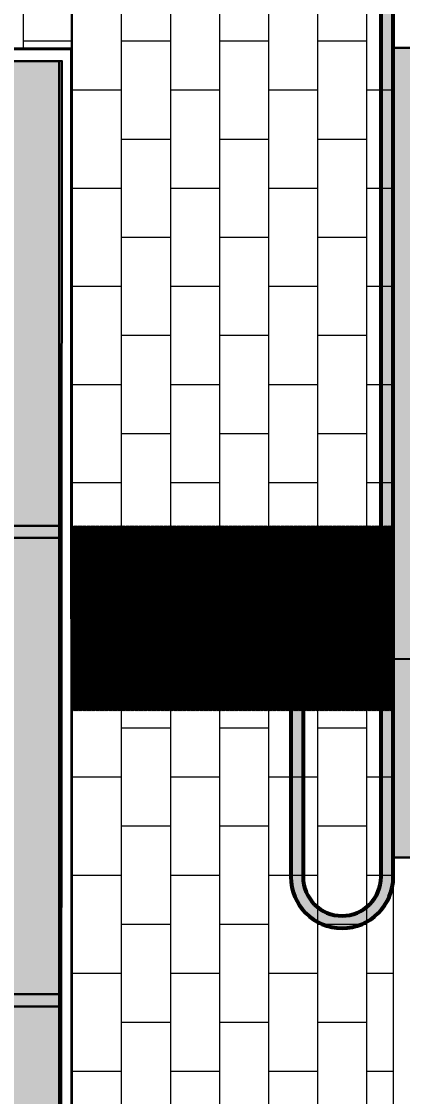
# Model space of a CAD drawing. Header units: millimetres. Extents: x 35877 to 3066687, y -650199 to -40525.
# Drawn here: x 147976.4 to 148007.5, y -179726 to -179638.4 of the extents above; entities that cross this region are included whole.
import ezdxf
from ezdxf import colors
from ezdxf.entities.mleader import LeaderData, LeaderLine
from ezdxf.math import Vec2, Vec3

# ---------------------------------------------------------------- set-up
doc = ezdxf.new("R2010")
doc.units = ezdxf.units.MM
doc.header["$MEASUREMENT"] = 0
doc.linetypes.add('DASHED', pattern=[0.75, 0.5, -0.25])
for name, color, linetype, lineweight in [('A8_FURNITURE', 32, 'Continuous', 30), ('dim05', 1, 'Continuous', 13), ('el', 7, 'Continuous', 20), ('Elevation 4.5', 206, 'Continuous', 5), ('FURNITURE', 32, 'Continuous', 9), ('furniture dimensions', 1, 'DASHED', 0), ('NAME PLATE', 7, 'Continuous', 25), ('wall', 7, 'Continuous', 30)]:
    doc.layers.add(name, color=color, linetype=linetype, lineweight=lineweight)
doc.styles.get("Standard").update_dxf_attribs({"font": 'arial.ttf', "height": 6})
pattern_1 = [(90, (360.5547, 67.9983), (-4, 2e-16), []), (180, (360.5547, 67.9983), (-4, -4), [4, -4])]

msp = doc.modelspace()

# ---------------------------------------------------------------- hatches: boundary and pattern name
at = {"layer": 'dim05', "lineweight": 0, "true_color": 0xa47149, "transparency": 33554630}
h = msp.add_hatch(color=35, dxfattribs=at)
h.dxf.hatch_style = 1
h.paths.add_polyline_path([(147979.45, -179641.633), (147933.458, -179641.633), (147933.465, -179733.592), (147979.457, -179733.592), (147979.456, -179718.694), (147973.457, -179718.694), (147973.457, -179721.592, -0.414214), (147970.457, -179724.592), (147942.46, -179724.592, -0.414214), (147939.46, -179721.592), (147939.46, -179652.598, -0.414214), (147942.46, -179649.598), (147970.457, -179649.598, -0.414214), (147973.457, -179652.598), (147973.457, -179679.494), (147979.453, -179679.494)])
h = msp.add_hatch(color=35, dxfattribs=at)
h.dxf.hatch_style = 1
h.paths.add_polyline_path([(147979.453, -179679.494), (147971.291, -179679.494, 0.414214), (147968.291, -179682.494), (147968.291, -179715.694, 0.414214), (147971.291, -179718.694), (147979.456, -179718.694), (147979.456, -179717.694), (147971.291, -179717.694, -0.414214), (147969.291, -179715.694), (147969.291, -179682.494, -0.414214), (147971.291, -179680.494), (147979.453, -179680.494)])
h = msp.add_hatch(color=35, dxfattribs=at)
h.dxf.hatch_style = 1
h.paths.add_polyline_path([(147979.453, -179680.494), (147971.291, -179680.494, 0.414214), (147969.291, -179682.494), (147969.291, -179715.694, 0.414214), (147971.291, -179717.694), (147979.456, -179717.694)])
at = {"layer": 'Elevation 4.5', "lineweight": 0, "true_color": 0x636466, "transparency": 33554687}
h = msp.add_hatch(color=251, dxfattribs=at)
h.dxf.hatch_style = 1
h.paths.add_polyline_path([(148054.715, -179640.536), (148006.715, -179640.536), (148006.715, -179700.331), (148006.715, -179706.536), (148054.715, -179706.536)])
h.paths.add_polyline_path([(148053.489, -179642.036), (148053.489, -179705.036), (148008.215, -179705.036), (148008.215, -179642.036)], flags=16)
at = {"layer": 'NAME PLATE', "lineweight": 0, "true_color": 0xc08768, "transparency": 33554687}
h = msp.add_hatch(dxfattribs=at)
h.set_pattern_fill('AR-B816', color=23, scale=0.5, angle=90)
h.set_pattern_definition(pattern_1)
h.paths.add_polyline_path([(147980.465, -179609.592), (147923.465, -179609.592), (147923.465, -179679.397), (147932.461, -179679.397), (147932.458, -179640.592), (147980.465, -179640.592)])
h.paths.add_polyline_path([(147932.462, -179694.566), (147923.465, -179694.566), (147923.465, -179733.592), (147932.465, -179733.592)])
h = msp.add_hatch(dxfattribs=at)
h.set_pattern_fill('AR-B816', color=23, scale=0.5, angle=90)
h.set_pattern_definition(pattern_1)
h.paths.add_polyline_path([(148006.715, -179609.592), (147980.465, -179609.592), (147980.465, -179679.494), (148006.715, -179679.494)])
at = {"layer": 'NAME PLATE', "lineweight": 0, "true_color": 0x000000, "transparency": 33554687}
h = msp.add_hatch(color=18, dxfattribs=at)
h.dxf.hatch_style = 1
h.set_gradient(color1=(153, 155, 55), color2=(229, 232, 120), name='INVCYLINDER')
edge = h.paths.add_edge_path()
edge.add_arc((147994.349, -179694.8), 5.022, 355.90198, 450)
edge.add_line((147994.349, -179689.778), (147980.465, -179689.778))
edge.add_line((147980.465, -179689.778), (147980.465, -179690.778))
edge.add_line((147980.465, -179690.778), (147994.349, -179690.778))
edge.add_arc((147994.349, -179694.8), 4.022, -4.57949, 90, ccw=False)
edge.add_line((147998.358, -179695.121), (147998.358, -179708.121))
edge.add_arc((148002.537, -179708.121), 4.178, 180, 360)
edge.add_line((148006.715, -179708.121), (148006.715, -179609.592))
edge.add_line((148006.715, -179609.592), (148005.715, -179609.592))
edge.add_line((148005.715, -179609.592), (148005.715, -179708.121))
edge.add_arc((148002.537, -179708.121), 3.178, -180, 0, ccw=False)
edge.add_line((147999.358, -179708.121), (147999.358, -179695.159))
at = {"layer": 'NAME PLATE', "lineweight": 0, "transparency": 33554687}
h = msp.add_hatch(dxfattribs=at)
h.set_pattern_fill('ANSI31', color=8, scale=0.5, angle=90)
h.set_pattern_definition([(135, (360.5547, 67.99828), (-0.044194173824, -0.044194173824), [])])
h.paths.add_polyline_path([(148006.715, -179679.494), (147980.465, -179679.494), (147980.465, -179694.598), (148006.715, -179694.598)])
at = {"layer": 'NAME PLATE', "lineweight": 0, "true_color": 0xc08768, "transparency": 33554687}
h = msp.add_hatch(dxfattribs=at)
h.set_pattern_fill('AR-B816', color=23, scale=0.5, angle=90)
h.set_pattern_definition(pattern_1)
h.paths.add_polyline_path([(148006.715, -179694.598), (147980.465, -179694.598), (147980.465, -179733.592), (148006.715, -179733.592)])

# ---------------------------------------------------------------- linework, layer by layer
at = {"lineweight": 30, "transparency": 33554687}
for p, q in [((148001.296, -179684.223), (148001.42, -179684.235)), ((148001.42, -179684.235), (148001.42, -179684.109)), ((147992.759, -179685.908), (147992.872, -179685.354)), ((147994.099, -179685.107), (147992.773, -179685.118)), ((147992.872, -179685.354), (147993.478, -179685.354)), ((147993.478, -179685.354), (147994.084, -179685.354)), ((147994.084, -179685.354), (147994.066, -179685.435)), ((147994.137, -179684.989), (147994.099, -179685.107)), ((147994.854, -179685.417), (147994.909, -179685.365)), ((147994.909, -179685.365), (147996.477, -179685.358)), ((147999.874, -179685.118), (147997.416, -179685.118)), ((147998.819, -179685.407), (147998.839, -179685.354)), ((147998.839, -179685.354), (147999.432, -179685.354)), ((147999.815, -179685.018), (147999.874, -179685.118)), ((148004.279, -179685.446), (148004.302, -179685.355)), ((148004.302, -179685.355), (148004.745, -179685.349)), ((148004.745, -179685.349), (148005.189, -179685.343)), ((148005.189, -179685.343), (148005.216, -179685.264)), ((147992.379, -179688.289), (147992.382, -179688.063)), ((147992.472, -179688.295), (147992.379, -179688.289)), ((147994.282, -179688.327), (147994.282, -179688.2)), ((147994.378, -179688.316), (147994.282, -179688.327)), ((148001.955, -179688.283), (148002.161, -179688.353)), ((148003.123, -179688.026), (148002.896, -179688.015)), ((148003.105, -179687.803), (148003.123, -179688.026)), ((148002.161, -179688.353), (148002.677, -179688.355))]:
    msp.add_line(p, q, dxfattribs=at)
at = {"linetype": 'Continuous', "lineweight": 30, "transparency": 33554687}
msp.add_line((147997.81, -179688.859), (147997.421, -179688.57), dxfattribs=at)
at = {"lineweight": 30, "transparency": 33554687}
for points in [[(147982.502, -179684.753, 0.043859), (147982.194, -179684.846, 0.051703), (147981.924, -179684.989, 0.058426), (147981.72, -179685.162, 0.108122), (147981.611, -179685.348, 0.061138), (147981.565, -179685.58, 0.087182), (147981.586, -179685.787, 0.097584), (147981.673, -179685.958, 0.097339), (147981.818, -179686.084, 0.067265), (147981.979, -179686.149, 0.079761), (147982.143, -179686.164, 0.085565), (147982.294, -179686.128, 0.093625), (147982.418, -179686.043, 0.09954), (147982.493, -179685.931, 0.090008), (147982.522, -179685.795, 0.093227), (147982.501, -179685.661, 0.117473), (147982.434, -179685.556, 0.033862), (147982.392, -179685.522, 0.084561), (147982.357, -179685.505, 0.064706), (147982.313, -179685.497, 0.013953), (147982.236, -179685.497, 0.025158), (147982.176, -179685.501, 0.014872), (147982.104, -179685.513, 0.01486), (147982.034, -179685.528, 0.0246), (147981.976, -179685.545, -0.003451), (147981.926, -179685.563, -0.004949), (147981.882, -179685.577, -0.00275), (147981.844, -179685.589, -0.074457), (147981.834, -179685.591, -0.459081), (147981.82, -179685.575, -0.012844), (147981.838, -179685.474, -0.021077), (147981.863, -179685.373, -0.060928), (147981.892, -179685.306, -0.054786), (147981.94, -179685.242, -0.061963), (147981.998, -179685.193, -0.054751), (147982.073, -179685.156, -0.03118), (147982.17, -179685.126, -0.056056), (147982.438, -179685.094, -0.070213), (147982.685, -179685.128, -0.077708), (147982.894, -179685.223, -0.093936), (147983.048, -179685.373, -0.02658), (147983.084, -179685.43, -0.064741), (147983.103, -179685.477, -0.050576), (147983.111, -179685.533, -0.011398), (147983.113, -179685.63, -0.046606), (147983.099, -179685.777, -0.060288), (147983.059, -179685.906, -0.052632), (147982.983, -179686.034, -0.026075), (147982.863, -179686.18, -0.027437), (147982.759, -179686.282, -0.042828), (147982.658, -179686.356, -0.042386), (147982.545, -179686.413, -0.026197), (147982.404, -179686.46, 0.014133), (147982.318, -179686.487, 0.044136), (147982.262, -179686.512, 0.058237), (147982.221, -179686.542, 0.041864), (147982.182, -179686.583, 0.30681), (147982.18, -179686.619, 0.176401), (147982.214, -179686.648, 0.048098), (147982.31, -179686.673, 0.00717), (147982.506, -179686.7, -0.018926), (147982.721, -179686.735, -0.050436), (147982.87, -179686.781, -0.069076), (147982.977, -179686.846, -0.07274), (147983.06, -179686.936, -0.033129), (147983.124, -179687.042, -0.048378), (147983.164, -179687.144, -0.045211), (147983.185, -179687.256, -0.024673), (147983.191, -179687.397, -0.037807), (147983.176, -179687.587, -0.04546), (147983.133, -179687.762, -0.0426), (147983.056, -179687.934, -0.027569), (147982.939, -179688.12, -0.042948), (147982.846, -179688.23, -0.044307), (147982.735, -179688.322, -0.041243), (147982.604, -179688.398, -0.029322), (147982.445, -179688.462, -0.015626), (147982.341, -179688.493, -0.036943), (147982.262, -179688.508, -0.029232), (147982.171, -179688.513, -0.006805), (147982.018, -179688.511, -0.006686), (147981.871, -179688.504, -0.02776), (147981.783, -179688.494, -0.039999), (147981.713, -179688.477, -0.026859), (147981.637, -179688.446, -0.040269), (147981.52, -179688.38, -0.040465), (147981.416, -179688.296, -0.043055), (147981.333, -179688.203, -0.068172), (147981.282, -179688.11, -0.054768), (147981.257, -179688.018, -0.024569), (147981.245, -179687.893, -0.02458), (147981.244, -179687.768, -0.054016), (147981.259, -179687.673), (147981.274, -179687.617), (147981.377, -179687.72, 0.068653), (147981.491, -179687.806, 0.106359), (147981.607, -179687.842, 0.101607), (147981.733, -179687.827, 0.058442), (147981.871, -179687.763, 0.170597), (147981.995, -179687.61, 0.108981), (147982.024, -179687.38, 0.103306), (147981.954, -179687.149, 0.139196), (147981.801, -179686.994, 0.147793), (147981.608, -179686.951, 0.106555), (147981.396, -179687.013, 0.088008), (147981.194, -179687.173, 0.066598), (147981.037, -179687.408, 0.124081), (147980.954, -179687.794, 0.105755), (147981.056, -179688.198, 0.09794), (147981.325, -179688.549, 0.090873), (147981.714, -179688.784, 0.032504), (147981.861, -179688.828, 0.01622), (147982.052, -179688.866, 0.016134), (147982.25, -179688.893, 0.025161), (147982.422, -179688.901, 0.071796), (147982.984, -179688.82, 0.073599), (147983.495, -179688.584, 0.078778), (147983.887, -179688.227, 0.104266), (147984.104, -179687.798, 0.055236), (147984.135, -179687.595, 0.046685), (147984.123, -179687.378, 0.047071), (147984.072, -179687.168, 0.058882), (147983.984, -179686.989, 0.036352), (147983.907, -179686.885, 0.047393), (147983.821, -179686.803, 0.037017), (147983.705, -179686.726, 0.013161), (147983.53, -179686.632), (147983.294, -179686.514), (147983.397, -179686.432, 0.028344), (147983.576, -179686.273, 0.032402), (147983.728, -179686.101, 0.035321), (147983.843, -179685.929, 0.058735), (147983.911, -179685.768, 0.047802), (147983.935, -179685.642, 0.039089), (147983.937, -179685.505, 0.039841), (147983.918, -179685.373, 0.057335), (147983.878, -179685.261, 0.067542), (147983.781, -179685.114, 0.047975), (147983.636, -179684.979, 0.044742), (147983.457, -179684.865, 0.041075), (147983.255, -179684.78, 0.058829), (147983.128, -179684.755, 0.010363), (147982.886, -179684.741, 0.010873), (147982.642, -179684.738, 0.050188)], [(147989.76, -179684.784, 0.042066), (147989.601, -179684.833, 0.028451), (147989.429, -179684.914, 0.028592), (147989.269, -179685.013, 0.04545), (147989.146, -179685.117, 0.085958), (147988.914, -179685.452, 0.088204), (147988.811, -179685.841, 0.095794), (147988.852, -179686.216, 0.125753), (147989.03, -179686.508, 0.051514), (147989.137, -179686.592, 0.057982), (147989.254, -179686.648, 0.055896), (147989.384, -179686.678, 0.042862), (147989.531, -179686.681, 0.03307), (147989.674, -179686.663, 0.052013), (147989.793, -179686.627, 0.044678), (147989.913, -179686.562, 0.017998), (147990.066, -179686.455, -0.002538), (147990.181, -179686.367, -0.052935), (147990.218, -179686.345, -0.466483), (147990.231, -179686.351, -0.121616), (147990.232, -179686.378, -0.049567), (147990.195, -179686.485, -0.020004), (147990.126, -179686.624, -0.020088), (147990.044, -179686.757, -0.045924), (147989.971, -179686.848, -0.042921), (147989.882, -179686.925, -0.037321), (147989.777, -179686.99, -0.035825), (147989.659, -179687.041, -0.032691), (147989.531, -179687.076, -0.048217), (147989.408, -179687.09, -0.007772), (147989.166, -179687.089, -0.008946), (147988.92, -179687.08, -0.027736), (147988.755, -179687.062, 0.027884), (147988.706, -179687.056, 0.167718), (147988.682, -179687.063, 0.130946), (147988.665, -179687.084, 0.014573), (147988.64, -179687.142, 0.029836), (147988.542, -179687.434, 0.032323), (147988.484, -179687.728, 0.035019), (147988.467, -179687.996, 0.066313), (147988.497, -179688.211, 0.063528), (147988.602, -179688.46, 0.07021), (147988.764, -179688.666, 0.066937), (147988.983, -179688.826, 0.05063), (147989.259, -179688.941, 0.018005), (147989.366, -179688.969, 0.028162), (147989.46, -179688.985, 0.02068), (147989.574, -179688.993, 0.005467), (147989.756, -179688.996, 0.00951), (147989.973, -179688.993, 0.026936), (147990.124, -179688.98, 0.028787), (147990.267, -179688.951, 0.012202), (147990.455, -179688.897, 0.03773), (147990.686, -179688.805, 0.041356), (147990.893, -179688.681, 0.04468), (147991.061, -179688.537, 0.068282), (147991.175, -179688.383, 0.08771), (147991.234, -179688.208, 0.083041), (147991.231, -179688.019, 0.084457), (147991.167, -179687.845, 0.095422), (147991.051, -179687.71, 0.087392), (147990.959, -179687.661, 0.055512), (147990.84, -179687.635, 0.0534), (147990.712, -179687.636, 0.063038), (147990.594, -179687.664, 0.071252), (147990.508, -179687.712, 0.043546), (147990.422, -179687.791, 0.043523), (147990.35, -179687.883, 0.070694), (147990.308, -179687.973, 0.047434), (147990.292, -179688.057, 0.019265), (147990.284, -179688.174, 0.014748), (147990.285, -179688.288, 0.139442), (147990.3, -179688.334, 0.11772), (147990.338, -179688.369, 0.054047), (147990.401, -179688.396, 0.039981), (147990.489, -179688.416, 0.018433), (147990.605, -179688.428), (147990.788, -179688.439), (147990.674, -179688.522, -0.026206), (147990.62, -179688.558, -0.013846), (147990.549, -179688.597, -0.013741), (147990.474, -179688.632, -0.020624), (147990.406, -179688.659, -0.015797), (147990.318, -179688.687, -0.034263), (147990.248, -179688.701, -0.033035), (147990.176, -179688.706, -0.013713), (147990.077, -179688.704, -0.038548), (147989.927, -179688.684, -0.052772), (147989.797, -179688.642, -0.051707), (147989.676, -179688.573, -0.035081), (147989.555, -179688.472, -0.039579), (147989.451, -179688.355, -0.06474), (147989.385, -179688.239, -0.063026), (147989.349, -179688.109, -0.035471), (147989.338, -179687.945, -0.015147), (147989.341, -179687.857, -0.009201), (147989.35, -179687.754, -0.009216), (147989.362, -179687.652, -0.016041), (147989.377, -179687.569), (147989.414, -179687.386), (147989.79, -179687.373, 0.018476), (147990.137, -179687.348, 0.043763), (147990.391, -179687.297, 0.055696), (147990.592, -179687.213, 0.053906), (147990.773, -179687.086, 0.076309), (147990.954, -179686.869, 0.046136), (147991.1, -179686.568, 0.043693), (147991.197, -179686.223, 0.046662), (147991.229, -179685.874, 0.035961), (147991.211, -179685.633, 0.053102), (147991.159, -179685.427, 0.056896), (147991.067, -179685.248, 0.050254), (147990.935, -179685.086, 0.045503), (147990.813, -179684.984, 0.030799), (147990.658, -179684.891, 0.030764), (147990.492, -179684.817, 0.044809), (147990.338, -179684.775, 0.029376), (147990.204, -179684.759, 0.01901), (147990.047, -179684.755, 0.019059), (147989.891, -179684.764, 0.030935)], [(147984.575, -179685.141, 0.005281), (147984.423, -179685.159, 0.039592), (147984.352, -179685.173, 0.115186), (147984.319, -179685.192, 0.261565), (147984.31, -179685.218, 0.096887), (147984.317, -179685.235, 0.030148), (147984.333, -179685.256, 0.028873), (147984.354, -179685.278, 0.028165), (147984.378, -179685.298, 0.076557), (147984.425, -179685.323, 0.051871), (147984.484, -179685.337, 0.023906), (147984.58, -179685.345, 0.003249), (147984.781, -179685.35, -0.003958), (147984.943, -179685.355, -0.01462), (147985.045, -179685.361, -0.014108), (147985.112, -179685.37, -0.370719), (147985.123, -179685.383, -0.04678), (147985.122, -179685.402, -0.000212), (147985.082, -179685.609, -0.001011), (147985.037, -179685.844, -0.000638), (147984.984, -179686.117, 0.000126), (147984.93, -179686.39, 0.000208), (147984.885, -179686.62, 0.00001), (147984.844, -179686.828, 0.045256), (147984.844, -179686.832, -0.394034), (147984.842, -179686.834, -0.002203), (147984.811, -179686.836, -0.007425), (147984.774, -179686.837, -0.004463), (147984.731, -179686.838, 0.007501), (147984.672, -179686.839, 0.002168), (147984.58, -179686.842, 0.00218), (147984.477, -179686.846, 0.002324), (147984.376, -179686.852), (147984.134, -179686.866), (147984.134, -179686.927, 0.061305), (147984.138, -179686.954, 0.039097), (147984.148, -179686.983, 0.038892), (147984.162, -179687.011, 0.057234), (147984.18, -179687.033, 0.089896), (147984.215, -179687.058, 0.077817), (147984.26, -179687.07, 0.032246), (147984.333, -179687.074, 0.003539), (147984.502, -179687.071), (147984.779, -179687.063), (147984.779, -179687.12, -0.045516), (147984.773, -179687.191, -0.004715), (147984.741, -179687.355, -0.005331), (147984.696, -179687.563, -0.002996), (147984.638, -179687.816, 0.022364), (147984.597, -179688.03, 0.018953), (147984.572, -179688.26, 0.01804), (147984.565, -179688.466, 0.079074), (147984.584, -179688.585, 0.145773), (147984.696, -179688.746, 0.110426), (147984.891, -179688.841, 0.093412), (147985.136, -179688.852, 0.074691), (147985.39, -179688.777, 0.04479), (147985.52, -179688.701, 0.031285), (147985.653, -179688.594, 0.031776), (147985.766, -179688.476, 0.06285), (147985.836, -179688.368, 0.035435), (147985.868, -179688.288, 0.021298), (147985.895, -179688.191, 0.012776), (147985.913, -179688.099, 0.465805), (147985.901, -179688.084, 0.141402), (147985.893, -179688.087, 0.001732), (147985.848, -179688.115, 0.004982), (147985.797, -179688.149, 0.003219), (147985.738, -179688.189, -0.017726), (147985.59, -179688.283, -0.106728), (147985.504, -179688.311, -0.223383), (147985.447, -179688.291, -0.108876), (147985.403, -179688.224, -0.085126), (147985.389, -179688.155, -0.034252), (147985.394, -179688.058, -0.019226), (147985.416, -179687.911, -0.00397), (147985.468, -179687.655, 0.001623), (147985.519, -179687.405, 0.001352), (147985.572, -179687.14, 0.000894), (147985.64, -179686.789, 0.000245), (147985.747, -179686.236, -0.001007), (147985.867, -179685.615, -0.031189), (147985.907, -179685.464, -0.143303), (147985.955, -179685.394, -0.112977), (147986.038, -179685.353, -0.060171), (147986.137, -179685.342, -0.001347), (147986.619, -179685.346, -0.000346), (147987.131, -179685.353, -0.410096), (147987.144, -179685.367, -0.051959), (147987.139, -179685.415, -0.000158), (147987.011, -179686.023, -0.001051), (147986.882, -179686.628, -0.001364), (147986.761, -179687.182, 0.001092), (147986.642, -179687.724, 0.012132), (147986.6, -179687.942, 0.025994), (147986.582, -179688.099, 0.015081), (147986.576, -179688.289, 0.005931), (147986.578, -179688.437, 0.028653), (147986.585, -179688.52, 0.045409), (147986.599, -179688.583, 0.033929), (147986.626, -179688.649, 0.074629), (147986.705, -179688.763, 0.099794), (147986.806, -179688.835, 0.092337), (147986.934, -179688.866, 0.055712), (147987.091, -179688.857, 0.048625), (147987.222, -179688.82, 0.017793), (147987.401, -179688.745, 0.017838), (147987.574, -179688.657, 0.047329), (147987.688, -179688.578, 0.06723), (147987.779, -179688.478, 0.073472), (147987.837, -179688.361, 0.08506), (147987.854, -179688.247, 0.152206), (147987.823, -179688.159, 0.022157), (147987.811, -179688.143, 0.040498), (147987.8, -179688.132, 0.05623), (147987.79, -179688.126, 0.378615), (147987.786, -179688.128, 0.014279), (147987.782, -179688.134, 0.002026), (147987.774, -179688.148, 0.002306), (147987.764, -179688.164, 0.001963), (147987.755, -179688.181, -0.096243), (147987.717, -179688.227, -0.059446), (147987.658, -179688.264, -0.052443), (147987.583, -179688.29, -0.042063), (147987.499, -179688.303), (147987.392, -179688.31), (147987.385, -179688.216, -0.045878), (147987.387, -179688.11, -0.004555), (147987.418, -179687.855, -0.006228), (147987.457, -179687.579, -0.008597), (147987.5, -179687.332, -0.003133), (147987.623, -179686.712, -0.005408), (147987.734, -179686.198, -0.006255), (147987.832, -179685.791, -0.019658), (147987.912, -179685.521), (147987.968, -179685.355), (147988.292, -179685.349), (147988.615, -179685.343), (147988.636, -179685.273, 0.026527), (147988.643, -179685.243, 0.041074), (147988.645, -179685.216, 0.049469), (147988.643, -179685.195, 0.153807), (147988.637, -179685.183, 0.180919), (147988.552, -179685.146, 0.006511), (147988.191, -179685.13, 0.006654), (147987.62, -179685.121, 0.00109), (147986.514, -179685.12, 0.000927), (147985.824, -179685.123, 0.001343), (147985.216, -179685.128, 0.000676), (147984.699, -179685.134, 0.022554)], [(147989.998, -179685.194, -0.070621), (147990.108, -179685.259, -0.090328), (147990.185, -179685.348, -0.083564), (147990.229, -179685.463, -0.051762), (147990.243, -179685.609, -0.093711), (147990.199, -179685.832, -0.086531), (147990.076, -179686.031, -0.086075), (147989.892, -179686.177, -0.091361), (147989.673, -179686.249, -0.169911), (147989.418, -179686.198, -0.154231), (147989.239, -179685.996, -0.13549), (147989.195, -179685.706, -0.123842), (147989.302, -179685.423, -0.092761), (147989.437, -179685.291, -0.068297), (147989.625, -179685.199, -0.069829), (147989.826, -179685.163, -0.109211)], [(148004.137, -179686.772, -0.165578), (148004.216, -179686.837, -0.126809), (148004.248, -179686.944, -0.086433), (148004.23, -179687.088, -0.042244), (148004.16, -179687.262, -0.030353), (148004.088, -179687.386, -0.010828), (148003.97, -179687.554, -0.004165), (148003.844, -179687.723, -0.234744), (148003.81, -179687.741, -0.321391), (148003.796, -179687.731, -0.004802), (148003.764, -179687.633, -0.012477), (148003.733, -179687.527, -0.014928), (148003.71, -179687.426, -0.067594), (148003.703, -179687.317, -0.024239), (148003.722, -179687.161, -0.024499), (148003.756, -179687.007, -0.057984), (148003.8, -179686.897, -0.055252), (148003.867, -179686.802, -0.124944), (148003.938, -179686.752, -0.124914), (148004.025, -179686.743, -0.055211)]]:
    msp.add_lwpolyline(points, format="xyb", close=True, dxfattribs=at)
for centre, radius, start, end in [((147993.401, -179684.488), 1.35, 153.78901, 157.74729), ((147993.057, -179684.318), 0.966, 145.44222, 153.78905), ((147993.059, -179684.32), 0.969, 137.11535, 145.44227), ((147993.045, -179684.307), 0.95, 128.70449, 137.1154), ((147993, -179684.25), 0.877, 119.77569, 128.7045), ((147993.087, -179684.402), 1.052, 112.35689, 119.7757), ((147993.618, -179685.694), 2.449, 108.4108, 112.35694), ((147993.636, -179685.749), 2.507, 104.48237, 108.41087), ((147993.414, -179684.149), 0.524, 146.73356, 166.72431), ((147993.475, -179684.189), 0.597, 128.17799, 146.73349), ((147993.345, -179684.622), 1.343, 98.21448, 104.48245), ((147993.677, -179684.446), 0.924, 114.80083, 128.17793), ((147993.513, -179685.781), 2.514, 89.1273, 98.21446), ((147993.848, -179684.816), 1.332, 110.75198, 114.80077), ((147993.522, -179683.955), 0.411, 101.0315, 110.75197), ((147993.543, -179684.064), 0.523, 92.71447, 101.03154), ((147993.658, -179686.486), 2.947, 90.4023, 92.71445), ((147993.471, -179688.503), 5.237, 83.87876, 89.12728), ((147993.661, -179686.9), 3.361, 88.33689, 90.40223), ((147993.745, -179683.99), 0.45, 79.24607, 88.33689), ((147993.77, -179683.861), 0.319, 67.82006, 79.24613), ((147993.479, -179684.574), 1.088, 63.23885, 67.82007), ((147993.684, -179684.168), 0.633, 42.10715, 63.23894), ((147993.439, -179688.805), 5.54, 79.25697, 83.87874), ((147993.82, -179684.045), 0.45, 14.80724, 42.10716), ((147993.481, -179684.134), 0.801, 355.71625, 14.80716), ((147994.373, -179683.879), 0.526, 53.25474, 79.25687), ((147994.511, -179683.694), 0.296, 21.38077, 53.25471), ((147993.789, -179683.977), 1.071, 9.14894, 21.38074), ((147992.379, -179684.204), 2.5, 1.46364, 9.14894), ((147994.828, -179684.225), 2.706, 177.57808, 180), ((147995.103, -179684.225), 2.982, 179.99997, 182.18631), ((147992.567, -179684.129), 0.444, 168.35522, 177.57807), ((147992.536, -179684.323), 0.413, 182.1863, 191.59105), ((147992.407, -179684.349), 0.281, 191.59102, 203.68683), ((147992.484, -179684.112), 0.359, 157.74725, 168.3552), ((147992.929, -179684.12), 0.851, 203.68681, 208.98573), ((147992.829, -179684.176), 0.737, 208.98566, 228.28116), ((147992.727, -179684.29), 0.584, 228.2811, 251.25984), ((147992.713, -179684.215), 0.659, 274.70437, 295.57503), ((147993.471, -179684.162), 0.583, 166.72435, 185.18125), ((147993.816, -179684.131), 0.929, 185.18124, 193.35731), ((147993.315, -179684.25), 0.414, 193.35728, 208.30971), ((147993.224, -179684.299), 0.311, 208.30962, 225.94908), ((147992.486, -179683.74), 1.185, 295.57503, 300.33219), ((147993.238, -179684.284), 0.331, 225.94899, 242.78241), ((147992.786, -179684.253), 0.59, 300.33221, 308.34348), ((147992.508, -179685.704), 1.265, 60.74296, 62.7824), ((147992.702, -179685.358), 0.868, 58.03822, 60.74291), ((147992.92, -179684.422), 0.375, 308.34347, 317.59309), ((147992.674, -179685.402), 0.921, 55.92317, 58.03825), ((147993.172, -179684.666), 0.0317, 31.71747, 55.92322), ((147993.181, -179684.66), 0.0214, 317.59306, 31.71746), ((147987.961, -179683.416), 6.375, 347.27246, 348.36337), ((147988.136, -179683.452), 6.198, 348.36336, 349.47764), ((147990.676, -179683.924), 3.614, 349.4776, 355.71625), ((148061.948, -179685.629), 67.074, 179.1647, 179.43857), ((147982.144, -179684.465), 12.738, 359.16463, 1.46372), ((148000.503, -179684.707), 0.761, 172.22121, 183.26889), ((148000.522, -179684.706), 0.78, 183.2688, 194.21313), ((148000.14, -179684.657), 0.395, 154.16878, 172.22123), ((148000.179, -179684.676), 0.438, 140.59231, 154.1688), ((148000.685, -179685.092), 1.093, 133.72949, 140.59239), ((148000.767, -179685.177), 1.211, 127.10459, 133.72957), ((148000.616, -179684.977), 0.96, 119.22266, 127.10459), ((148000.715, -179685.156), 1.165, 108.14427, 119.22259), ((148001.023, -179686.095), 2.153, 101.14833, 108.14426), ((148001.048, -179686.22), 2.281, 94.31085, 101.14833), ((148001.327, -179684.673), 0.618, 173.55875, 189.48581), ((148001.054, -179684.643), 0.343, 148.8119, 173.55873), ((148001.343, -179684.671), 0.633, 189.48576, 205.22807), ((148001.142, -179684.696), 0.446, 130.1218, 148.81185), ((148001.215, -179684.783), 0.56, 114.35162, 130.12176), ((148001.005, -179685.656), 1.714, 85.84225, 94.31084), ((148001.233, -179684.821), 0.601, 99.1594, 114.35165), ((148000.416, -179693.763), 9.843, 84.67108, 85.8422), ((148001.234, -179684.827), 0.607, 84.08311, 99.15945), ((148001.317, -179684.106), 0.144, 60.59764, 84.67103), ((148001.362, -179684.025), 0.0514, 8.33074, 60.59761), ((148000.787, -179684.109), 0.632, 359.99998, 8.33078), ((147991.453, -179685.16), 0.0263, 135.0338, 190.85274), ((147993.559, -179684.757), 2.171, 190.85275, 193.24007), ((147991.448, -179685.155), 0.0191, 91.06949, 135.03387), ((147993.28, -179684.822), 1.885, 193.24014, 195.965), ((148004.402, -180379.046), 694.031, 91.037686, 91.069543), ((147991.508, -179685.329), 0.0416, 195.96504, 238.28246), ((147991.497, -179685.348), 0.0194, 238.28256, 273.81056), ((147991.422, -179684.222), 1.148, 273.81059, 275.71368), ((147991.443, -179684.438), 0.931, 275.7136, 278.55212), ((147991.358, -179683.873), 1.502, 278.5521, 280.53494), ((147991.789, -179686.186), 0.851, 95.64951, 100.53495), ((147991.773, -179686.025), 0.689, 89.92414, 95.64955), ((147991.772, -179686.172), 0.836, 84.79891, 89.9242), ((147993.089, -179754.464), 69.347, 90.6815, 91.03765), ((147991.682, -179687.166), 1.834, 81.95064, 84.79901), ((147991.397, -179689.182), 3.87, 80.92782, 81.95066), ((148004.178, -179688.732), 12.482, 165.03974, 167.43439), ((147991.626, -179687.747), 2.417, 79.47221, 80.92774), ((147991.438, -179688.756), 3.443, 78.61418, 79.47223), ((147992.11, -179685.421), 0.041, 58.28251, 78.61415), ((147991.447, -179685.33), 0.696, 345.0398, 348.76003), ((147991.737, -179685.388), 0.4, 348.76005, 354.39315), ((147992.126, -179685.396), 0.0117, 359.366, 58.28262), ((147991.78, -179685.392), 0.357, 354.39309, 359.36604), ((147993.865, -179819.713), 134.6, 90.4646, 90.6814), ((147992.721, -179684.309), 0.564, 251.25978, 274.70445), ((148229.891, -179735.611), 241.105, 168.00862, 168.06546), ((148000.014, -179686.786), 6.1, 167.2039, 168.00856), ((147993.253, -179684.703), 0.929, 342.09916, 346.19698), ((147988.645, -179683.571), 5.675, 346.19697, 347.27252), ((147990.954, -179684.933), 3.881, 348.72874, 350.91187), ((147994.963, -179685.574), 0.179, 159.79094, 170.9118), ((147995.083, -179685.618), 0.307, 152.38396, 159.79087), ((147995.081, -179685.617), 0.304, 144.95054, 152.38401), ((147994.967, -179685.537), 0.165, 133.21929, 144.95054), ((147996.102, -179684.984), 1.226, 179.43858, 184.28347), ((147994.996, -179685.067), 0.117, 184.28336, 206.61211), ((147994.911, -179685.109), 0.0211, 206.61208, 285.0731), ((147994.952, -179685.263), 0.138, 90.29029, 105.07315), ((148006.308, -181925.696), 2240.6, 90.272066, 90.290401), ((147997, -179965.451), 280.332, 90.10796, 90.27205), ((147997.48, -180220.918), 535.8, 90.00684, 90.10791), ((147998.003, -180039.407), 354.052, 90.1093, 90.24703), ((147997.378, -179711.538), 26.183, 89.18435, 90.10932), ((147997.231, -179721.854), 36.499, 88.74964, 89.1844), ((147317.732, -179548.155), 694.018, 348.55381, 348.592771), ((147998.027, -179685.38), 0.0174, 0.00003, 88.74965), ((147997.849, -179685.38), 0.196, 348.59284, 359.99994), ((148036.972, -179694.947), 39.333, 166.107, 166.5397), ((147999.597, -179685.702), 0.832, 159.18319, 166.107), ((147999.432, -179763.332), 77.978, 89.73119, 90.00002), ((148000.215, -179684.784), 0.463, 194.21315, 210.37192), ((147999.787, -179687.646), 2.291, 86.29918, 89.73117), ((148051.405, -179698.604), 53.066, 165.72905, 166.05724), ((147999.91, -179685.744), 0.385, 76.32218, 86.29909), ((148002.704, -179686.217), 2.814, 162.94667, 165.72904), ((147999.997, -179685.387), 0.0173, 342.94667, 76.32215), ((147983.906, -179682.056), 17.205, 346.96969, 347.87473), ((147987.435, -179682.814), 13.596, 347.87465, 348.70223), ((148000.391, -179685.403), 0.383, 348.70221, 359.57177), ((148001.122, -179684.775), 0.389, 205.22807, 227.89616), ((148000.81, -179685.406), 0.0359, 134.36771, 179.57174), ((148000.826, -179685.422), 0.058, 102.73031, 134.36776), ((148000.9, -179685.751), 0.396, 93.79647, 102.73031), ((148000.934, -179684.983), 0.109, 227.89616, 266.30099), ((148001.731, -179698.279), 12.951, 93.07777, 93.79649), ((148001.272, -179679.758), 5.345, 266.30102, 268.64571), ((148001.485, -179693.69), 8.356, 90.41046, 93.0778), ((148001.596, -179666.046), 19.06, 268.64579, 269.86595), ((148001.844, -179743.833), 58.499, 89.77606, 90.41044), ((148003.713, -178760.728), 924.381, 269.865982, 269.940925), ((148001.786, -179758.772), 73.439, 89.27041, 89.77599), ((148002.679, -179688.625), 3.286, 84.44541, 89.27038), ((148002.534, -179904.866), 219.757, 89.6494, 89.94092), ((148002.837, -179687.002), 1.656, 77.77447, 84.44548), ((148003.11, -179685.741), 0.366, 57.31057, 77.77454), ((148003.207, -179685.59), 0.186, 26.14889, 57.31066), ((148003.132, -179685.612), 0.266, 334.54377, 0.00005), ((148003.163, -179685.612), 0.235, 360, 26.14894), ((148003.67, -179719.162), 34.05, 88.4934, 89.64939), ((148003.322, -179685.204), 0.988, 328.17596, 345.79582), ((148004.044, -179704.958), 19.841, 87.16913, 88.49334), ((148004.986, -179685.906), 0.766, 73.1667, 87.16907), ((148005.191, -179685.228), 0.0573, 52.60252, 73.16676), ((148004.24, -179684.926), 1.033, 340.91344, 343.60163), ((148005.214, -179685.197), 0.0188, 5.42452, 52.60259), ((148005.175, -179685.201), 0.0583, 343.60148, 5.42456), ((148061.537, -179701.517), 71.248, 167.43433, 168.09415), ((147707.106, -179627.752), 291.513, 348.34536, 348.39325), ((147681.992, -179622.595), 317.151, 348.39333, 348.44077), ((147765.699, -179639.715), 231.711, 348.44079, 348.50083), ((150169.377, -180143.674), 2223.054, 168.121775, 168.136442), ((148345.078, -179759.958), 358.836, 168.06547, 168.12185), ((148029.771, -179694.572), 36.101, 167.03364, 168.0182), ((147956.586, -179677.721), 39, 347.03355, 347.47633), ((147969.482, -179680.586), 25.788, 347.47626, 348.07993), ((147975.19, -179681.791), 19.955, 348.07992, 348.72874), ((147997.378, -179687.698), 2.114, 141.20794, 149.07065), ((147997.137, -179687.504), 1.804, 129.05935, 141.20796), ((147996.978, -179687.308), 1.552, 115.45869, 129.05938), ((147997.486, -179687.195), 1.31, 148.70419, 156.15323), ((147996.938, -179687.225), 1.46, 101.40784, 115.45862), ((147997.407, -179687.147), 1.218, 140.96779, 148.70413), ((147997.343, -179687.095), 1.136, 132.81435, 140.96776), ((147997.349, -179687.101), 1.144, 118.22795, 132.81429), ((147996.925, -179687.162), 1.395, 86.87051, 101.40777), ((147997.337, -179686.901), 0.633, 134.0307, 152.39174), ((147997.144, -179686.721), 0.712, 97.42777, 118.22797), ((147997.212, -179686.771), 0.452, 119.85549, 134.0307), ((147997.319, -179686.958), 0.668, 109.28004, 119.85551), ((147996.937, -179686.959), 1.192, 70.77509, 86.87046), ((147997.114, -179686.486), 0.476, 71.21595, 97.42779), ((147997.401, -179687.191), 0.914, 100.34116, 109.28004), ((147997.557, -179688.048), 1.785, 94.92496, 100.34115), ((147997.166, -179686.333), 0.314, 35.45326, 71.21591), ((147997.161, -179686.314), 0.51, 40.40945, 70.77511), ((147997.402, -179686.249), 0.0201, 274.92498, 297.19403), ((147997.359, -179686.166), 0.114, 297.19396, 303.36345), ((147997.012, -179686.443), 0.503, 30.82169, 35.45331), ((147997.347, -179686.147), 0.136, 303.36351, 309.34796), ((147997.34, -179686.138), 0.147, 309.34793, 315.00004), ((147997.371, -179686.229), 0.085, 13.56193, 30.82178), ((147997.418, -179686.217), 0.0369, 315.00003, 343.86717), ((147997.419, -179686.217), 0.0355, 343.86711, 13.56192), ((147996.57, -179686.222), 1.095, 328.54741, 345.0441), ((147997.222, -179686.263), 0.431, 6.70476, 40.40946), ((147996.877, -179686.304), 0.778, 345.04411, 6.7048), ((147897.299, -179665.558), 102.679, 348.05212, 348.31408), ((147884.673, -179662.947), 115.572, 348.31408, 348.5538), ((148018.057, -179690.454), 19.893, 168.20087, 168.82723), ((148015.561, -179689.932), 17.343, 167.24477, 168.20091), ((148024.039, -179691.852), 26.036, 166.53968, 167.24488), ((148028.516, -179693.028), 29.507, 167.07732, 168.40153), ((148027.6, -179692.818), 28.567, 166.48255, 167.07728), ((148043.299, -179696.592), 44.713, 166.05732, 166.48245), ((148265.558, -179749.237), 272.347, 166.64107, 166.71899), ((147935.202, -179670.785), 67.196, 346.64103, 346.96968), ((148002.813, -179687.965), 1.781, 123.13682, 137.27436), ((148002.945, -179688.166), 2.022, 118.95717, 123.13677), ((148002.597, -179687.538), 1.304, 113.15109, 118.95712), ((148002.697, -179687.771), 1.558, 107.92267, 113.15104), ((148003.432, -179690.043), 3.946, 105.31081, 107.92269), ((148167.734, -180290.186), 626.173, 105.30374, 105.310845), ((148437.32, -181275.376), 1647.582, 105.300275, 105.303712), ((148003.133, -179687.446), 1.017, 115.92426, 125.58753), ((148454.237, -181337.218), 1711.696, 105.296784, 105.300222), ((148274.212, -180679.014), 1029.317, 105.291717, 105.296759), ((148003.553, -179688.31), 1.977, 113.31413, 115.92419), ((148002.007, -179683.437), 2.803, 285.29174, 287.05367), ((148005.859, -179693.661), 7.804, 112.3736, 113.31416), ((148001.882, -179683.028), 3.23, 287.05363, 288.63772), ((148006.173, -179694.424), 8.63, 111.44136, 112.37367), ((148001.992, -179683.355), 2.885, 288.63767, 290.22909), ((148002.773, -179685.475), 0.626, 290.22905, 295.17611), ((148005.535, -179692.8), 6.884, 110.33695, 111.44137), ((148002.709, -179685.339), 0.776, 295.17614, 307.26258), ((148000.57, -179679.404), 7.402, 290.33696, 294.6199), ((148002.75, -179685.393), 0.709, 307.26258, 320.20453), ((148002.855, -179685.48), 0.573, 320.2045, 334.54385), ((148004.171, -179687.656), 1.175, 107.75934, 122.31373), ((148003.012, -179684.732), 1.541, 294.61989, 308.33592), ((148004.09, -179687.403), 0.909, 90.12095, 107.75927), ((148003.444, -179685.28), 0.843, 308.33585, 328.17602), ((148004.09, -179687.144), 0.65, 66.54625, 90.12086), ((148004.203, -179686.882), 0.365, 30.26065, 66.54623), ((148062.945, -179701.814), 72.687, 168.09419, 168.7382), ((148002.286, -179689.082), 9.969, 169.31727, 171.31432), ((148014.467, -179691.38), 22.365, 168.22569, 169.31728), ((147909.041, -179669.404), 85.327, 348.22568, 348.34531), ((148012.727, -179691.153), 19.441, 167.82533, 169.18872), ((147937.493, -179674.921), 57.524, 347.82523, 347.91919), ((147884.904, -179663.665), 111.304, 347.9192, 347.9765), ((147886.376, -179663.979), 109.799, 347.97654, 348.03406), ((147944.012, -179676.194), 50.883, 348.03413, 348.13634), ((148009.457, -179690.261), 15.334, 168.0183, 169.88519), ((147997.351, -179687.382), 1.98, 171.57647, 179.80725), ((147997.216, -179687.381), 1.844, 179.80727, 190.92286), ((147996.675, -179687.281), 1.296, 160.26898, 171.5764), ((147996.696, -179687.289), 1.318, 149.07062, 160.26899), ((147996.849, -179687.097), 0.674, 172.91067, 179.86378), ((147998.596, -179687.101), 2.421, 179.86379, 182.54809), ((147998.858, -179687.089), 2.682, 182.54809, 184.92875), ((147996.81, -179687.092), 0.635, 165.69015, 172.9107), ((147996.714, -179687.274), 0.531, 184.92867, 192.84059), ((147998.109, -179687.423), 1.975, 162.59209, 165.69023), ((147996.553, -179687.311), 0.366, 192.84049, 202.83502), ((147997.743, -179687.308), 1.591, 156.15329, 162.5921), ((147997.116, -179686.785), 0.383, 152.39175, 179.13817), ((147997.035, -179686.784), 0.302, 179.13817, 209.9543), ((147997.062, -179686.769), 0.333, 209.95432, 238.62903), ((147997.048, -179686.791), 0.306, 238.62907, 278.48947), ((147997.021, -179686.61), 0.489, 278.48957, 306.55469), ((147996.868, -179686.404), 0.746, 306.55469, 328.54741), ((147996.68, -179686.857), 1.025, 323.98138, 334.76245), ((147996.344, -179686.698), 1.397, 334.76242, 343.76789), ((147994.056, -179686.032), 3.78, 343.76784, 348.05215), ((148144.58, -179713.932), 148.577, 169.60959, 169.76245), ((148047.998, -179696.223), 50.385, 169.26715, 169.60955), ((148029.828, -179692.779), 31.892, 168.82728, 169.26708), ((148018.489, -179690.97), 19.271, 168.4015, 170.22369), ((148006.459, -179688.645), 6.249, 168.06887, 170.95643), ((148237.264, -179737.414), 242.15, 167.9841, 168.0689), ((148015.22, -179690.153), 15.131, 167.34338, 167.98418), ((148015.745, -179690.271), 15.669, 166.71909, 167.34338), ((148001.963, -179687.449), 0.75, 178.71377, 204.54076), ((148002.133, -179687.452), 0.92, 156.55321, 178.71374), ((148002.369, -179687.555), 1.177, 137.27446, 156.55312), ((148005.222, -179687.344), 3.081, 177.58703, 179.78345), ((148005.37, -179687.344), 3.229, 179.78344, 181.78232), ((148002.655, -179687.235), 0.512, 169.30206, 177.58709), ((148002.513, -179687.209), 0.368, 159.03628, 169.30208), ((148003.128, -179687.444), 1.026, 154.26383, 159.03634), ((148002.895, -179687.332), 0.767, 142.50197, 154.26385), ((148003.218, -179687.58), 1.174, 133.95143, 142.50195), ((148003.259, -179687.622), 1.233, 125.58761, 133.95137), ((148004.665, -179687.474), 1.578, 175.63286, 182.36158), ((148003.985, -179687.422), 0.896, 166.29079, 175.63284), ((148003.785, -179687.374), 0.69, 154.92247, 166.2907), ((148003.959, -179687.455), 0.883, 136.91374, 154.92246), ((148004.167, -179687.65), 1.168, 122.31373, 136.91377), ((148002.946, -179686.714), 1.665, 333.71989, 341.52079), ((148004.131, -179686.924), 0.448, 358.3088, 30.26074), ((148003.519, -179686.906), 1.06, 341.52079, 358.30885), ((147996.398, -179688.834), 4.88, 171.40718, 175.00574), ((148002.047, -179689.688), 10.594, 168.73823, 171.40717), ((147994.544, -179688.089), 2.162, 173.73581, 179.30524), ((147998.963, -179688.574), 6.607, 171.31432, 173.73578), ((147992.499, -179687.924), 0.372, 265.8859, 274.30665), ((147992.516, -179688.151), 0.145, 274.30665, 291.35227), ((147992.489, -179688.081), 0.22, 291.3523, 304.37009), ((147991.812, -179687.092), 1.419, 304.37013, 307.64997), ((147993.549, -179689.343), 1.425, 125.39029, 127.64996), ((147993.27, -179688.95), 0.943, 122.31017, 125.39021), ((147993.31, -179689.014), 1.019, 119.95721, 122.31015), ((147992.817, -179688.158), 0.0301, 90.00004, 119.95712), ((147992.817, -179688.151), 0.0232, 4.91075, 89.99998), ((147992.224, -179688.194), 0.618, 347.48128, 356.4538), ((147992.275, -179688.197), 0.567, 356.45381, 4.91072), ((147995.699, -179688.605), 2.219, 172.38174, 178.45619), ((148006.723, -179690.079), 13.341, 170.76968, 172.38173), ((148009.307, -179690.499), 15.959, 169.18878, 170.76966), ((147996.132, -179688.207), 1.85, 172.07238, 179.79728), ((148004.373, -179689.354), 10.17, 169.8852, 172.07246), ((147994.336, -179687.935), 0.383, 276.43096, 282.57572), ((147994.315, -179687.841), 0.479, 282.57569, 287.7697), ((147994.33, -179687.89), 0.428, 287.76966, 293.10385), ((147994.448, -179688.166), 0.128, 293.1039, 306.20576), ((148004.896, -179702.438), 17.56, 126.10979, 126.20582), ((148027.969, -179734.068), 56.711, 126.06979, 126.10989), ((148030.739, -179737.871), 61.416, 126.03019, 126.06984), ((147994.051, -179688.056), 0.74, 316.34377, 347.33679), ((148020.203, -179723.384), 43.503, 125.97896, 126.0303), ((147994.891, -179688.519), 0.418, 120.92882, 125.97897), ((147994.877, -179688.496), 0.391, 115.62133, 120.92872), ((147994.851, -179688.441), 0.331, 110.21296, 115.62136), ((147994.756, -179688.183), 0.0556, 90.00004, 110.21299), ((147994.756, -179688.172), 0.045, 65.18866, 90.00004), ((147993.508, -179687.934), 1.296, 347.33677, 349.68146), ((147994.768, -179688.146), 0.0156, 10.75214, 65.18863), ((147994.721, -179688.155), 0.0632, 349.68148, 10.75214), ((147996.46, -179687.527), 1.074, 190.92286, 207.58234), ((147996.288, -179687.617), 0.881, 207.58232, 226.22547), ((147996.298, -179687.606), 0.895, 226.22546, 244.64708), ((147996.915, -179687.158), 0.758, 202.83497, 208.6339), ((147996.949, -179687.14), 0.798, 208.63393, 215.88309), ((147996.72, -179687.306), 0.514, 215.88319, 225.95388), ((147996.742, -179687.283), 0.546, 225.95399, 235.68132), ((147996.999, -179686.906), 1.003, 235.68142, 241.85435), ((147996.714, -179687.438), 0.399, 241.85445, 250.5258), ((147996.686, -179687.52), 0.312, 250.52588, 260.94835), ((147996.725, -179687.272), 0.563, 260.9484, 268.19367), ((147996.808, -179684.643), 3.193, 268.19368, 270.19899), ((147996.808, -179684.643), 3.194, 270.19903, 272.34114), ((147996.234, -179687.096), 1.41, 294.60224, 300.474), ((147996.919, -179687.352), 0.482, 272.3412, 280.99768), ((147995.181, -179685.307), 3.486, 300.47401, 303.45964), ((147996.945, -179687.489), 0.343, 280.99769, 291.81717), ((147996.687, -179686.844), 1.038, 291.8172, 296.55374), ((147995.084, -179685.16), 3.662, 303.45967, 306.41231), ((147996.848, -179687.167), 0.676, 296.55374, 302.01162), ((147996.505, -179686.618), 1.324, 302.0116, 305.31321), ((147995.9, -179686.266), 2.287, 306.41231, 310.61322), ((147996.508, -179686.622), 1.319, 305.31322, 308.61804), ((147996.926, -179687.145), 0.65, 308.61793, 314.22744), ((147996.562, -179686.771), 1.172, 314.22747, 323.98134), ((147998.437, -179689.225), 1.611, 128.31255, 130.61324), ((147997.905, -179688.552), 0.753, 124.24822, 128.31258), ((148058.845, -179698.81), 62.272, 170.23314, 170.3475), ((147986.134, -179686.294), 11.508, 350.23316, 350.85447), ((147997.923, -179688.578), 0.785, 121.24451, 124.24824), ((147991.12, -179687.097), 6.459, 350.85445, 351.81198), ((147981.531, -179685.717), 16.146, 351.81195, 352.14197), ((147997.519, -179687.912), 0.00529, 18.84696, 121.2444), ((147997.495, -179687.92), 0.0311, 352.142, 18.84705), ((147998.39, -179688.255), 0.107, 174.63889, 200.99367), ((148033.011, -179691.504), 34.88, 174.1948, 174.63895), ((147998.323, -179688.281), 0.0353, 200.99354, 234.13851), ((147998.331, -179688.271), 0.0477, 234.13849, 260.60861), ((148010.012, -179689.166), 11.762, 172.91801, 174.19477), ((148001.803, -179688.146), 3.49, 169.7625, 172.91793), ((147998.275, -179687.135), 1.187, 273.93513, 276.7544), ((147998.348, -179687.756), 0.562, 276.75438, 283.12769), ((147998.429, -179688.104), 0.205, 283.12766, 296.66875), ((147998.42, -179688.085), 0.226, 296.66871, 309.39978), ((147998.069, -179687.657), 0.779, 309.39977, 314.46298), ((147999.221, -179688.831), 0.866, 127.80454, 134.46296), ((147998.724, -179688.191), 0.0554, 78.38812, 127.80461), ((148003.56, -179689.168), 4.897, 169.89474, 170.21491), ((147998.729, -179688.165), 0.0289, 1.16852, 78.38811), ((148002.481, -179688.976), 3.801, 169.40355, 169.89469), ((148004.408, -179689.337), 5.762, 169.04401, 169.4036), ((147998.392, -179688.172), 0.367, 349.04397, 1.16858), ((148001.65, -179688.505), 2.251, 172.1263, 179.92171), ((148014.477, -179690.279), 15.2, 170.22366, 172.1263), ((148010.303, -179688.998), 10.107, 174.13768, 175.66791), ((148000.277, -179688.238), 0.0522, 175.66786, 239.32329), ((148005.712, -179688.526), 5.491, 170.95642, 174.13773), ((148000.282, -179688.231), 0.0611, 239.32318, 251.10472), ((148000.449, -179687.741), 0.578, 251.10479, 253.36401), ((148000.467, -179687.68), 0.642, 253.36389, 255.74983), ((148000.49, -179687.591), 0.734, 255.74978, 257.90839), ((148000.372, -179688.141), 0.172, 257.90848, 271.01925), ((148000.374, -179688.22), 0.0922, 271.01928, 291.90312), ((148000.347, -179688.153), 0.165, 291.90316, 306.32355), ((147999.801, -179687.411), 1.086, 306.32361, 309.9027), ((148001.409, -179689.335), 1.422, 126.13182, 129.90269), ((148000.87, -179688.595), 0.506, 117.98245, 126.13175), ((148000.76, -179688.389), 0.273, 107.37287, 117.98242), ((147999.644, -179687.954), 1.091, 336.13724, 342.4888), ((148000.686, -179688.152), 0.0243, 45.00003, 107.37281), ((147999.388, -179687.874), 1.36, 342.48878, 347.22646), ((148000.673, -179688.165), 0.0426, 347.22641, 45.00002), ((148001.946, -179687.457), 0.73, 204.54078, 219.64678), ((148002.105, -179687.325), 0.937, 219.64681, 232.18116), ((148002.242, -179687.148), 1.161, 232.18116, 243.35757), ((148002.542, -179686.549), 1.831, 243.35755, 251.30152), ((148002.691, -179687.428), 0.549, 181.78235, 189.19247), ((148002.453, -179687.466), 0.308, 189.19248, 199.81416), ((148002.566, -179687.426), 0.428, 199.81423, 208.11757), ((148002.761, -179687.321), 0.649, 208.11759, 218.12355), ((148002.793, -179687.296), 0.69, 218.12355, 227.67541), ((148002.826, -179687.259), 0.739, 227.67547, 236.88779), ((148002.907, -179687.135), 0.887, 236.88784, 244.92245), ((148002.967, -179687.007), 1.029, 244.9224, 249.8713), ((148002.788, -179687.497), 0.508, 249.8713, 258.26779), ((148002.832, -179687.285), 0.724, 258.26781, 264.98736), ((148003.074, -179684.526), 3.493, 264.98735, 267.07836), ((148009.353, -179687.281), 6.27, 182.36154, 184.77429), ((148003.926, -179688.092), 0.0601, 170.00158, 200.81682), ((148003.929, -179688.093), 0.063, 140.24666, 170.00164), ((148003.437, -179688.278), 0.462, 6.15552, 20.81673), ((148004.08, -179688.219), 0.26, 128.41971, 140.24674), ((147997.568, -179688.911), 6.366, 3.99911, 6.15543), ((148006.787, -179691.632), 4.616, 126.96588, 128.4198), ((148002.854, -179686.406), 1.924, 306.96597, 314.01525), ((148003.324, -179686.893), 1.248, 314.01531, 323.76689), ((148003.36, -179686.919), 1.203, 323.76695, 333.71984), ((147992.108, -179688.459), 0.574, 175.00578, 192.40236), ((147991.798, -179688.527), 0.257, 192.40233, 221.63211), ((147991.943, -179688.398), 0.451, 221.63209, 240.81972), ((147991.945, -179688.395), 0.455, 240.81973, 273.96492), ((147991.892, -179687.624), 1.227, 273.96494, 289.7759), ((147991.873, -179687.573), 1.282, 289.77594, 305.2972), ((147992.273, -179688.136), 0.592, 305.29723, 332.97102), ((147992.51, -179688.258), 0.325, 332.97103, 347.48136), ((147995.915, -179688.611), 2.435, 178.4562, 180.6517), ((147993.718, -179688.636), 0.238, 180.65171, 192.73838), ((147993.601, -179688.662), 0.118, 192.73835, 211.94692), ((147993.719, -179688.588), 0.258, 211.94693, 222.66374), ((147993.837, -179688.48), 0.418, 222.66371, 268.46092), ((147993.851, -179687.967), 0.931, 268.46086, 293.66946), ((147993.774, -179687.791), 1.123, 293.66937, 316.34381), ((147996.245, -179687.718), 0.772, 244.64708, 260.33418), ((147996.3, -179687.396), 1.098, 260.33419, 272.37629), ((147996.295, -179687.268), 1.226, 272.37628, 283.77218), ((147996.274, -179687.185), 1.312, 283.77209, 294.60232), ((148011.075, -179690.771), 13.83, 170.44096, 170.84612), ((148030.412, -179693.974), 33.43, 170.34743, 170.52963), ((147997.841, -179688.882), 0.0394, 101.13416, 143.62107), ((147997.878, -179689.009), 0.171, 93.45279, 104.92093), ((147997.925, -179689.784), 0.948, 90.23025, 93.45281), ((147997.918, -179688.195), 0.641, 270.23022, 287.28769), ((147997.719, -179687.555), 1.312, 287.28771, 297.26874), ((147997.707, -179687.532), 1.338, 297.26875, 307.18298), ((147998.346, -179688.175), 0.144, 260.60871, 273.93511), ((147998.069, -179688.009), 0.739, 307.18298, 322.63625), ((147996.837, -179687.068), 2.29, 322.63617, 323.85725), ((147997.576, -179687.608), 1.373, 323.85717, 325.64774), ((147996.945, -179687.177), 2.138, 325.64769, 326.61484), ((147998.716, -179688.343), 0.0177, 326.61475, 355.89074), ((147998.822, -179688.351), 0.0892, 170.21494, 175.89065), ((148000.581, -179688.503), 1.182, 179.92174, 183.69559), ((147999.536, -179688.571), 0.135, 183.69567, 202.31674), ((147999.527, -179688.575), 0.125, 202.31676, 221.96471), ((148000.127, -179688.035), 0.932, 221.96464, 226.4304), ((147999.833, -179688.344), 0.506, 226.43034, 237.72816), ((147999.754, -179688.47), 0.357, 237.72812, 252.40029), ((147999.792, -179688.349), 0.484, 252.40023, 264.63042), ((147999.885, -179687.361), 1.476, 264.63038, 269.95472), ((147999.884, -179687.949), 0.888, 269.9547, 283.37657), ((147999.88, -179687.931), 0.906, 283.37653, 296.59054), ((147999.891, -179687.952), 0.882, 296.59055, 309.98958), ((147999.952, -179688.025), 0.787, 309.98955, 324.58822), ((148000.194, -179688.197), 0.49, 324.58818, 336.13725), ((148002.434, -179764.231), 75.877, 89.66554, 89.81634), ((148002.629, -179730.827), 42.472, 89.43272, 89.66557), ((148001.837, -179810.83), 122.479, 89.36259, 89.43272), ((147998.275, -179688.521), 4.974, 344.4656, 356.26036), ((148003.198, -179688.523), 0.164, 82.11754, 89.36258), ((148003.216, -179688.389), 0.0293, 1.20682, 82.11755), ((147999.081, -179688.574), 4.166, 356.26043, 359.60971), ((147995.579, -179688.55), 7.668, 359.60968, 1.20684), ((147999.481, -179688.7), 4.452, 350.91672, 356.93987), ((147998.322, -179688.858), 5.61, 1.38027, 3.99904), ((148001.161, -179688.79), 2.77, 356.93991, 1.38023), ((148003.358, -179689.423), 0.52, 235.98385, 2.15272)]:
    msp.add_arc(centre, radius, start, end, dxfattribs=at)
at = {"layer": 'A8_FURNITURE', "color": 18, "linetype": 'ByBlock', "lineweight": 53, "true_color": 0x000000, "transparency": 33554687}
for points in [[(147980.465, -179690.778), (147994.349, -179690.778, -0.437822), (147998.358, -179695.121), (147998.358, -179708.121, 1), (148006.715, -179708.121), (148006.715, -179609.592)], [(147980.465, -179689.778), (147994.349, -179689.778, -0.435321), (147999.358, -179695.159), (147999.358, -179708.121, 1), (148005.715, -179708.121), (148005.715, -179609.592)]]:
    msp.add_lwpolyline(points, format="xyb", dxfattribs=at)
at = {"layer": 'A8_FURNITURE', "linetype": 'ByBlock', "transparency": 33554687}
msp.add_lwpolyline([(147933.631, -179641.573), (147979.691, -179641.612), (147979.624, -179733.625)], dxfattribs=at)
at = {"layer": 'el', "lineweight": 0, "transparency": 33554559}
msp.add_lwpolyline([(148054.715, -179706.536), (148006.715, -179706.536), (148006.715, -179640.536), (148054.715, -179640.536)], close=True, dxfattribs=at)
at = {"layer": 'el', "lineweight": 30, "transparency": 33554559}
msp.add_lwpolyline([(148054.715, -179706.536), (148006.715, -179706.536), (148006.715, -179640.536), (148054.715, -179640.536)], close=True, dxfattribs=at)
at = {"layer": 'Elevation 4.5', "color": 18, "lineweight": 30, "true_color": 0x000000, "transparency": 33554687}
for p, q in [((147980.45, -179640.633), (147932.458, -179640.633)), ((147980.457, -179733.592), (147980.45, -179640.633))]:
    msp.add_line(p, q, dxfattribs=at)
msp.add_lwpolyline([(147980.45, -179640.633), (147932.458, -179640.633), (147932.465, -179733.592), (147980.457, -179733.592)], close=True, dxfattribs=at)
at = {"layer": 'FURNITURE', "lineweight": 30, "transparency": 33554687}
msp.add_lwpolyline([(147979.457, -179733.592), (147979.45, -179641.633), (147933.458, -179641.633), (147933.465, -179733.592)], dxfattribs=at)
for points in [[(147979.457, -179718.694), (147971.291, -179718.694, -0.414214), (147968.291, -179715.694), (147968.291, -179682.494, -0.414214), (147971.291, -179679.494), (147979.457, -179679.494)], [(147979.457, -179717.694), (147971.291, -179717.694, -0.414214), (147969.291, -179715.694), (147969.291, -179682.494, -0.414214), (147971.291, -179680.494), (147979.457, -179680.494)]]:
    msp.add_lwpolyline(points, format="xyb", dxfattribs=at)
at = {"layer": 'furniture dimensions', "color": 32, "linetype": 'ByBlock', "lineweight": 0, "transparency": 33554687}
msp.add_lwpolyline([(147980.465, -179609.592), (148006.715, -179609.592), (148006.715, -179733.592), (147980.465, -179733.592)], close=True, dxfattribs=at)
at = {"layer": 'wall', "transparency": 33554687}
msp.add_lwpolyline([(147932.465, -179640.592), (147980.465, -179640.592), (147980.465, -179733.592), (147932.465, -179733.592)], close=True, dxfattribs=at)

# ---------------------------------------------------------------- leaders
at = {"layer": 'dim05', "color": 1, "lineweight": 0, "transparency": 33554687}
ml = msp.add_multileader_mtext('Standard', dxfattribs=at)
ml.set_content('\\A1;Brass Rod with light in it', color=1)
ml.set_leader_properties(color=5)
ml.build(insert=Vec2(0, 0))
ml.multileader.update_dxf_attribs({"text_right_attachment_type": 6, "dogleg_length": 0.36, "arrow_head_size": 2})
ctx = ml.context
ctx.base_point, ctx.char_height, ctx.arrow_head_size, ctx.landing_gap_size, ctx.plane_origin = Vec3(148096.046, -179675.948), 2, 2, 0.09, Vec3(148080.914, -179675.948)
ctx.right_attachment = 6
notes = []
notes.append((ctx, [(0, (1, 1, 0), (148095.686, -179675.948), (1, 0), 0.36, [(0, [(148006.715, -179675.957)], 0, [])])]))
ctx.mtext.insert, ctx.mtext.width, ctx.mtext.flow_direction = Vec3(148096.136, -179674.654), 23.76669, 5
ml = msp.add_multileader_mtext('Standard', dxfattribs=at)
ml.set_content('\\A1;Texture/Tile', color=1)
ml.set_leader_properties(color=5)
ml.build(insert=Vec2(0, 0))
ml.multileader.update_dxf_attribs({"text_right_attachment_type": 6, "dogleg_length": 0.36, "arrow_head_size": 2})
ctx = ml.context
ctx.base_point, ctx.char_height, ctx.arrow_head_size, ctx.landing_gap_size, ctx.plane_origin = Vec3(148096.046, -179690.332), 2, 2, 0.09, Vec3(148080.914, -179690.332)
ctx.right_attachment = 6
notes.append((ctx, [(0, (1, 1, 0), (148095.686, -179690.332), (1, 0), 0.36, [(0, [(148002.101, -179690.34)], 0, [])])]))
ctx.mtext.insert, ctx.mtext.width, ctx.mtext.flow_direction = Vec3(148096.136, -179689.315), 23.76669, 5
for ctx, leaders in notes:
    for number, flags, end, landing, length, lines in leaders:
        leader = LeaderData()
        leader.index, (leader.has_last_leader_line, leader.has_dogleg_vector, leader.attachment_direction) = number, flags
        leader.last_leader_point, leader.dogleg_vector, leader.dogleg_length = Vec3(end), Vec3(landing), length
        for number, points, colour, breaks in lines:
            line = LeaderLine()
            line.index, line.vertices, line.color, line.breaks = number, Vec3.list(points), colors.encode_raw_color(colour), breaks
            leader.lines.append(line)
        ctx.leaders.append(leader)

doc.saveas('drawing.dxf')
